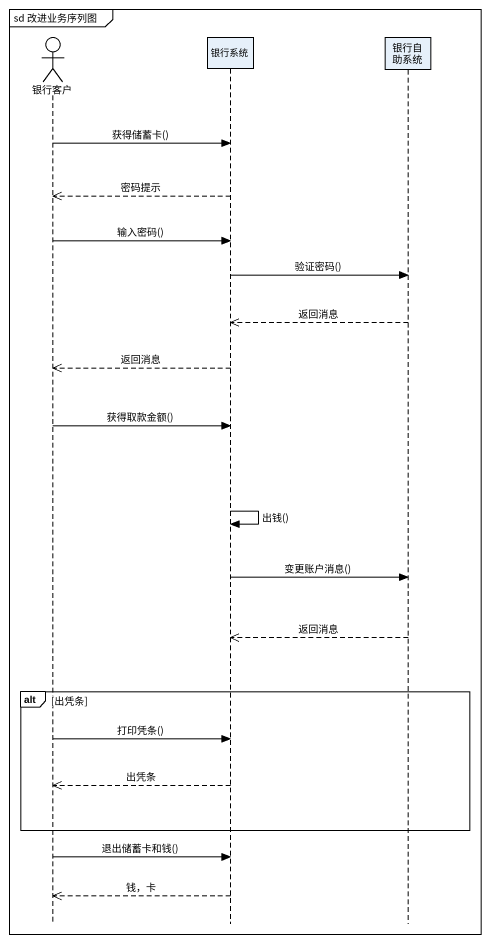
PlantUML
@startuml
mainframe sd 改进业务序列图
hide footbox
actor 银行客户
participant 银行系统
participant 银行自助系统

银行客户 -> 银行系统 : 获得储蓄卡()
银行系统 -->> 银行客户 : 密码提示
银行客户 -> 银行系统 : 输入密码()
银行系统 -> 银行自助系统 : 验证密码()
银行自助系统 -->> 银行系统 : 返回消息
银行系统 -->> 银行客户 : 返回消息
银行客户 -> 银行系统 : 获得取款金额()
银行系统 -> 银行系统 : 出钱()
银行系统 -> 银行自助系统 : 变更账户消息()
银行自助系统 -->> 银行系统 : 返回消息
alt 出凭条
  银行客户 -> 银行系统 : 打印凭条()
  银行系统 -->> 银行客户 : 出凭条
end
银行客户 -> 银行系统 : 退出储蓄卡和钱()
银行系统 -->> 银行客户 : 钱，卡
@enduml
